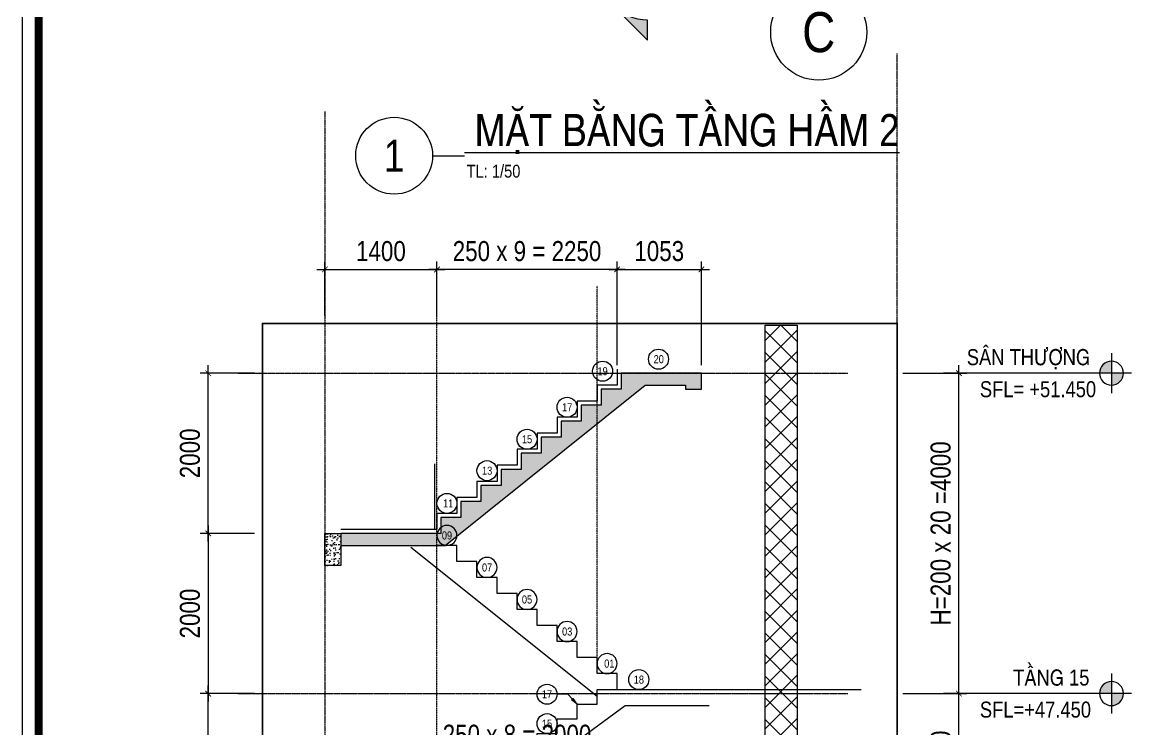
# Model space of a CAD drawing. Header units: millimetres. Extents: x 379264 to 1158416, y -283062 to 356890.
# Drawn here: x 694630 to 701662, y -19380 to -14967 of the extents above; entities that cross this region are included whole.
import ezdxf
from ezdxf.enums import TextEntityAlignment as Align

# ---------------------------------------------------------------- set-up
doc = ezdxf.new("R2010")
doc.units = ezdxf.units.MM
for name, pattern in [('BLOCK A - CHI TIET THANG 2$0$Grid A-F$0$Center101', [13, 10, -1, 1, -1]), ('BLOCK A - CHI TIET THANG 2$0$HIDDEN', [0.375, 0.25, -0.125]), ('CENTER', [2, 1.25, -0.25, 0.25, -0.25]), ('DASHED2', [0.375, 0.25, -0.125])]:
    doc.linetypes.add(name, pattern=pattern)
for name, color, linetype in [('01PM. TEXT A', 3, 'Continuous'), ('02PM. TEXT B', 4, 'Continuous'), ('03PM. TEXT C', 1, 'Continuous'), ('04PM. THIN', 7, 'Continuous'), ('05PM. FRAME', 4, 'Continuous'), ('07PM. WACO', 6, 'Continuous'), ('11PM. DIM', 2, 'Continuous'), ('12PM. GRID', 8, 'CENTER'), ('13PM. HATCH', 8, 'Continuous'), ('BLOCK A - CHI TIET THANG 1$0$Concrete Line', 6, 'Continuous'), ('BLOCK A - CHI TIET THANG 2$0$Concrete Hatch', 218, 'Continuous'), ('BLOCK A - CHI TIET THANG 2$0$Grid Line', 251, 'BLOCK A - CHI TIET THANG 2$0$Grid A-F$0$Center101'), ('BLOCK A - CHI TIET THANG 2$0$Hatch vat lieu', 252, 'Continuous'), ('BLOCK A - CHI TIET THANG 2$0$Ky hieu Truc', 1, 'Continuous'), ('BLOCK A - CHI TIET THANG 2$0$Number Step', 94, 'Continuous')]:
    doc.layers.add(name, color=color, linetype=linetype)
doc.styles.add('[PMDC2013]STYLE', font='arial.ttf', dxfattribs={"width": 0.8})
doc.styles.add('BLOCK A - CHI TIET THANG 1$0$VNI-HelveC', font='VHELVCN_0.TTF')
doc.styles.add('BLOCK A - CHI TIET THANG 2$0$$0$Title Block Bold', font='VHELVEB_0.TTF')
doc.styles.add('BLOCK A - CHI TIET THANG 2$0$VNI-HelveC', font='VHELVCN_0.TTF')
doc.styles.add('BLOCK A - CHI TIET THANG 2$0$VNI-HelveCB', font='VHELVCB_0.TTF')
doc.dimstyles.new('BLOCK A - CHI TIET THANG 1$0$Dim 50 (A1-A2)', dxfattribs={"dimscale": 50, "dimtxt": 2.5, "dimasz": 0.7, "dimexe": 1, "dimexo": 1, "dimgap": 1, "dimtad": 1, "dimdec": 0, "dimzin": 12, "dimdsep": 46, "dimtxsty": '[PMDC2013]STYLE', "dimblk": 'ARCHTICK', "dimcen": 0, "dimdle": 1, "dimclrd": 2, "dimclre": 2, "dimclrt": 4, "dimadec": 0, "dimazin": 0, "dimtfac": 1, "dimtdec": 0, "dimtix": 1, "dimtmove": 2, "dimatfit": 3, "dimldrblk": 'ARCHTICK', "dimfxl": 1, "dimtolj": 1, "dimtzin": 0, "dimarcsym": 0})
doc.dimstyles.new('BLOCK A - CHI TIET THANG 2$0$Dim 50 (A1-A2)', dxfattribs={"dimscale": 50, "dimtxt": 2, "dimasz": 0.7, "dimexe": 0, "dimexo": 1, "dimgap": 1, "dimtad": 1, "dimdec": 0, "dimzin": 12, "dimdsep": 46, "dimtxsty": 'BLOCK A - CHI TIET THANG 2$0$VNI-HelveC', "dimblk": 'BLOCK A - CHI TIET THANG 2$0$_Dot', "dimcen": 1, "dimclrd": 256, "dimclre": 256, "dimclrt": 3, "dimadec": 0, "dimazin": 0, "dimtfac": 1, "dimtdec": 0, "dimtix": 1, "dimtmove": 2, "dimatfit": 3, "dimldrblk": 'BLOCK A - CHI TIET THANG 2$0$HTT Arrow 30', "dimfxl": 1, "dimtfill": 1, "dimtolj": 1, "dimtzin": 0, "dimarcsym": 0})
pattern_1 = [(82.5, (-17326.212, 46927.512), (-26.8036012, 25.1065117), [0, -28.956, 0, -32.385, 0, -30.95625]), (52.5, (-17326.21, 46927.51), (-14.1758196, 61.854964), [0, -15.621, 0, -26.0985, 0, -10.00125]), (12.5, (-17342.78, 46910.943), (41.872487, 42.0249234), [0, -9.525, 0, -34.29, 0, -44.7675]), (2.5, (-17342.78, 46910.943), (28.6710832, 52.3163086), [0, -4.7625, 0, -22.479, 0, -25.7175])]

# ---------------------------------------------------------------- blocks, each defined once
blk = doc.blocks.new('BLOCK A - CHI TIET THANG 2$0$HTT-Title')
at = {"lineweight": -2}
blk.add_line((6, 0), (11, 0), dxfattribs=at)
at = {"linetype": 'ByBlock', "lineweight": -2}
blk.add_circle((0, 0), 6, dxfattribs=at)
at = {"linetype": 'ByBlock', "lineweight": -2, "style": 'BLOCK A - CHI TIET THANG 2$0$VNI-HelveCB'}
blk.add_attdef('DWG.NAME', text='', height=5, dxfattribs=at).set_placement((11, 0), align=Align.BOTTOM_LEFT)
blk.add_attdef('NUMBER', text='', height=5, dxfattribs=at).set_placement((0, 0), align=Align.MIDDLE_CENTER)
at = {"linetype": 'ByBlock', "lineweight": -2, "style": 'BLOCK A - CHI TIET THANG 2$0$VNI-HelveC'}
blk.add_attdef('SCALE', text='', height=2, dxfattribs=at).set_placement((11.32, -1.41), align=Align.TOP_LEFT)
blk = doc.blocks.new('_ArchTick')
at = {"color": 0, "linetype": 'ByBlock', "const_width": 0.15}
blk.add_lwpolyline([(-0.5, -0.5), (0.5, 0.5)], dxfattribs=at)
blk = doc.blocks.new('*D495')
at = {"layer": '11PM. DIM', "color": 2, "lineweight": -2, "transparency": 16777216}
for p, q in [((700128.4, -17156), (700528.4, -17156)), ((700478.4, -19206), (700478.4, -17106)), ((700128.4, -19156), (700528.4, -19156))]:
    blk.add_line(p, q, dxfattribs=at)
at = {"layer": 'Defpoints', "color": 0, "transparency": 16777216}
for p in [(700078.4, -17156), (700478.4, -17156), (700078.4, -19156)]:
    blk.add_point(p, dxfattribs=at)
at = {"layer": '11PM. DIM', "color": 2, "lineweight": -2, "transparency": 16777216, "xscale": 35, "yscale": 35, "zscale": 35}
for p, rotation in [((700478.4, -17156), 90), ((700478.4, -19156), 270)]:
    blk.add_blockref('_ArchTick', p, dxfattribs=dict(at, rotation=rotation))
at = {"layer": '11PM. DIM', "color": 4, "transparency": 16777216, "insert": (700364.6, -18156), "char_height": 125, "attachment_point": 5, "rotation": 90, "style": '[PMDC2013]STYLE'}
blk.add_mtext('\\A1;H=200 x 20 =4000', dxfattribs=at)
blk = doc.blocks.new('BLOCK A - CHI TIET THANG 1$0$Level')
at = {"linetype": 'ByBlock'}
h = blk.add_hatch(color=0, dxfattribs=at)
h.paths.add_polyline_path([(0, 1.5), (0, 0), (1.5, 0, 0.414214)])
h.paths.add_polyline_path([(0, 0), (-1.5, 0, 0.414214), (0, -1.5)])
at = {"color": 0, "linetype": 'ByBlock'}
for p, q in [((0, 2.5), (0, -2.5)), ((-2.5, 0), (21, 0))]:
    blk.add_line(p, q, dxfattribs=at)
blk.add_circle((0, 0), 1.5, dxfattribs=at)
at = {"color": 0, "linetype": 'ByBlock', "lineweight": -2, "style": 'BLOCK A - CHI TIET THANG 1$0$VNI-HelveC'}
for tag, p in [('FLOOR', (2.5, 1)), ('LEVEL', (2.5, -3))]:
    blk.add_attdef(tag, p, '', height=2, dxfattribs=at)
blk = doc.blocks.new('*D497')
at = {"layer": '11PM. DIM', "color": 2, "lineweight": -2, "transparency": 16777216}
for p, q in [((700478.4, -20856.2), (700478.4, -19106.2)), ((700254.7, -19156.2), (700528.4, -19156.2)), ((700254.7, -20806.2), (700528.4, -20806.2))]:
    blk.add_line(p, q, dxfattribs=at)
at = {"layer": 'Defpoints', "color": 0, "transparency": 16777216}
for p in [(700204.7, -19156.2), (700478.4, -19156.2), (700204.7, -20806.2)]:
    blk.add_point(p, dxfattribs=at)
at = {"layer": '11PM. DIM', "color": 2, "lineweight": -2, "transparency": 16777216, "xscale": 35, "yscale": 35, "zscale": 35}
for p, rotation in [((700478.4, -19156.2), 90), ((700478.4, -20806.2), 270)]:
    blk.add_blockref('_ArchTick', p, dxfattribs=dict(at, rotation=rotation))
at = {"layer": '11PM. DIM', "color": 4, "transparency": 16777216, "insert": (700364.5, -19981.2), "char_height": 125, "attachment_point": 5, "rotation": 90, "style": '[PMDC2013]STYLE'}
blk.add_mtext('\\A1;H=183 x 18 = 3300', dxfattribs=at)
blk = doc.blocks.new('*D498')
at = {"layer": '11PM. DIM', "color": 2, "lineweight": -2, "transparency": 16777216}
for p, q in [((696468.4, -16508.3), (697268.5, -16508.3)), ((696518.4, -16796.5), (696518.4, -16458.3)), ((697218.5, -16796.5), (697218.5, -16458.3))]:
    blk.add_line(p, q, dxfattribs=at)
at = {"layer": 'Defpoints', "color": 0, "transparency": 16777216}
for p in [(697218.5, -16508.3), (696518.4, -16846.5), (697218.5, -16846.5)]:
    blk.add_point(p, dxfattribs=at)
at = {"layer": '11PM. DIM', "color": 2, "lineweight": -2, "transparency": 16777216, "xscale": 35, "yscale": 35, "zscale": 35, "rotation": 180}
blk.add_blockref('_ArchTick', (696518.4, -16508.3), dxfattribs=at)
at = {"layer": '11PM. DIM', "color": 2, "lineweight": -2, "transparency": 16777216, "xscale": 35, "yscale": 35, "zscale": 35}
blk.add_blockref('_ArchTick', (697218.5, -16508.3), dxfattribs=at)
at = {"layer": '11PM. DIM', "color": 4, "transparency": 16777216, "insert": (696868.4, -16394.5), "char_height": 125, "attachment_point": 5, "style": '[PMDC2013]STYLE'}
blk.add_mtext('\\A1;1400', dxfattribs=at)
blk = doc.blocks.new('*D499')
at = {"layer": '11PM. DIM', "color": 2, "lineweight": -2, "transparency": 16777216}
for p, q in [((698393.4, -16508.3), (697168.5, -16508.3)), ((697218.5, -16796.5), (697218.5, -16458.3)), ((698343.4, -17106.1), (698343.4, -16458.3))]:
    blk.add_line(p, q, dxfattribs=at)
at = {"layer": 'Defpoints', "color": 0, "transparency": 16777216}
for p in [(697218.5, -16508.3), (697218.5, -16846.5), (698343.4, -17156.1)]:
    blk.add_point(p, dxfattribs=at)
at = {"layer": '11PM. DIM', "color": 2, "lineweight": -2, "transparency": 16777216, "xscale": 35, "yscale": 35, "zscale": 35, "rotation": 180}
blk.add_blockref('_ArchTick', (697218.5, -16508.3), dxfattribs=at)
at = {"layer": '11PM. DIM', "color": 2, "lineweight": -2, "transparency": 16777216, "xscale": 35, "yscale": 35, "zscale": 35}
blk.add_blockref('_ArchTick', (698343.4, -16508.3), dxfattribs=at)
at = {"layer": '11PM. DIM', "color": 4, "transparency": 16777216, "insert": (697780.9, -16394.5), "char_height": 125, "attachment_point": 5, "style": '[PMDC2013]STYLE'}
blk.add_mtext('\\A1;250 x 9 = 2250', dxfattribs=at)
blk = doc.blocks.new('*D500')
at = {"layer": '11PM. DIM', "color": 2, "lineweight": -2, "transparency": 16777216}
for p, q in [((698293.4, -16508.3), (698920, -16508.3)), ((698343.4, -16796.5), (698343.4, -16458.3)), ((698870, -17106.2), (698870, -16458.3))]:
    blk.add_line(p, q, dxfattribs=at)
at = {"layer": 'Defpoints', "color": 0, "transparency": 16777216}
for p in [(698870, -16508.3), (698343.4, -16846.5), (698870, -17156.2)]:
    blk.add_point(p, dxfattribs=at)
at = {"layer": '11PM. DIM', "color": 2, "lineweight": -2, "transparency": 16777216, "xscale": 35, "yscale": 35, "zscale": 35, "rotation": 180}
blk.add_blockref('_ArchTick', (698343.4, -16508.3), dxfattribs=at)
at = {"layer": '11PM. DIM', "color": 2, "lineweight": -2, "transparency": 16777216, "xscale": 35, "yscale": 35, "zscale": 35}
blk.add_blockref('_ArchTick', (698870, -16508.3), dxfattribs=at)
at = {"layer": '11PM. DIM', "color": 4, "transparency": 16777216, "insert": (698606.7, -16394.4), "char_height": 125, "attachment_point": 5, "style": '[PMDC2013]STYLE'}
blk.add_mtext('\\A1;1053', dxfattribs=at)
blk = doc.blocks.new('*D501')
at = {"layer": '11PM. DIM', "color": 2, "lineweight": -2, "transparency": 16777216}
for p, q in [((697218.4, -19771.1), (697218.4, -19477.4)), ((698218.4, -19771.1), (698218.4, -19477.4)), ((697218.4, -19527.4), (697183.4, -19527.4)), ((698218.4, -19527.4), (697218.4, -19527.4)), ((698218.4, -19527.4), (698253.4, -19527.4))]:
    blk.add_line(p, q, dxfattribs=at)
at = {"layer": 'Defpoints', "color": 0, "transparency": 16777216}
for p in [(697218.4, -19527.4), (697218.4, -19821.1), (698218.4, -19821.1)]:
    blk.add_point(p, dxfattribs=at)
at = {"layer": '11PM. DIM', "color": 2, "lineweight": -2, "transparency": 16777216, "xscale": 35, "yscale": 35, "zscale": 35}
blk.add_blockref('_ArchTick', (697218.4, -19527.4), dxfattribs=at)
at = {"layer": '11PM. DIM', "color": 2, "lineweight": -2, "transparency": 16777216, "xscale": 35, "yscale": 35, "zscale": 35, "rotation": 180}
blk.add_blockref('_ArchTick', (698218.4, -19527.4), dxfattribs=at)
at = {"layer": '11PM. DIM', "color": 4, "transparency": 16777216, "insert": (697718.4, -19413.6), "char_height": 125, "attachment_point": 5, "style": '[PMDC2013]STYLE'}
blk.add_mtext('\\A1;250 x 8 = 2000', dxfattribs=at)
blk = doc.blocks.new('*D515')
at = {"layer": '11PM. DIM', "color": 2, "lineweight": -2, "transparency": 16777216}
for p, q in [((695789.9, -20031.4), (695789.8, -19106.4)), ((696078, -19156.4), (695739.8, -19156.4)), ((696078.1, -19981.4), (695739.9, -19981.4))]:
    blk.add_line(p, q, dxfattribs=at)
at = {"layer": 'Defpoints', "color": 0, "transparency": 16777216}
for p in [(695789.8, -19156.4), (696128, -19156.3), (696128.1, -19981.4)]:
    blk.add_point(p, dxfattribs=at)
at = {"layer": '11PM. DIM', "color": 2, "lineweight": -2, "transparency": 16777216, "xscale": 35, "yscale": 35, "zscale": 35}
for p, rotation in [((695789.8, -19156.4), 90.00763280312115), ((695789.9, -19981.4), 270.0076328031212)]:
    blk.add_blockref('_ArchTick', p, dxfattribs=dict(at, rotation=rotation))
at = {"layer": '11PM. DIM', "color": 4, "transparency": 16777216, "insert": (695676, -19568.9), "char_height": 125, "attachment_point": 5, "rotation": 90.00763, "style": '[PMDC2013]STYLE'}
blk.add_mtext('\\A1;1650', dxfattribs=at)
blk = doc.blocks.new('*D521')
at = {"layer": '11PM. DIM', "color": 2, "lineweight": -2, "transparency": 16777216}
for p, q in [((696077.8, -17156.2), (695739.6, -17156.3)), ((695789.8, -18206.4), (695789.6, -17106.3)), ((696078, -18156.4), (695739.8, -18156.4))]:
    blk.add_line(p, q, dxfattribs=at)
at = {"layer": 'Defpoints', "color": 0, "transparency": 16777216}
for p in [(695789.6, -17156.3), (696127.8, -17156.2), (696128, -18156.4)]:
    blk.add_point(p, dxfattribs=at)
at = {"layer": '11PM. DIM', "color": 2, "lineweight": -2, "transparency": 16777216, "xscale": 35, "yscale": 35, "zscale": 35}
for p, rotation in [((695789.6, -17156.3), 90.00763280312115), ((695789.8, -18156.4), 270.0076328031212)]:
    blk.add_blockref('_ArchTick', p, dxfattribs=dict(at, rotation=rotation))
at = {"layer": '11PM. DIM', "color": 4, "transparency": 16777216, "insert": (695675.9, -17656.4), "char_height": 125, "attachment_point": 5, "rotation": 90.00763, "style": '[PMDC2013]STYLE'}
blk.add_mtext('\\A1;2000', dxfattribs=at)
blk = doc.blocks.new('*D522')
at = {"layer": '11PM. DIM', "color": 2, "lineweight": -2, "transparency": 16777216}
for p, q in [((695789.8, -18106.4), (695789.9, -19206.4)), ((696078, -18156.4), (695739.8, -18156.4)), ((696078.1, -19156.3), (695739.9, -19156.4))]:
    blk.add_line(p, q, dxfattribs=at)
at = {"layer": 'Defpoints', "color": 0, "transparency": 16777216}
for p in [(696128, -18156.4), (695789.9, -19156.4), (696128.1, -19156.3)]:
    blk.add_point(p, dxfattribs=at)
at = {"layer": '11PM. DIM', "color": 2, "lineweight": -2, "transparency": 16777216, "xscale": 35, "yscale": 35, "zscale": 35}
for p, rotation in [((695789.8, -18156.4), 90.00763280312115), ((695789.9, -19156.4), 270.0076328031212)]:
    blk.add_blockref('_ArchTick', p, dxfattribs=dict(at, rotation=rotation))
at = {"layer": '11PM. DIM', "color": 4, "transparency": 16777216, "insert": (695676, -18656.4), "char_height": 125, "attachment_point": 5, "rotation": 90.00763, "style": '[PMDC2013]STYLE'}
blk.add_mtext('\\A1;2000', dxfattribs=at)
blk = doc.blocks.new('CHG_XX_Khung ten')
blk.add_lwpolyline([(15, 579), (826, 579), (826, 15), (15, 15)], close=True)
at = {"color": 4, "linetype": 'Continuous', "const_width": 1}
blk.add_lwpolyline([(17, 577), (824, 577), (824, 17), (17, 17)], close=True, dxfattribs=at)
blk = doc.blocks.new('*U1663')
h = blk.add_hatch(color=256)
edge = h.paths.add_edge_path()
edge.add_line((0, 600), (0, 849))
edge.add_line((0, 849), (-849, 0))
edge.add_line((-849, 0), (0, -849))
edge.add_line((0, -849), (0, -600))
edge.add_arc((0, 0), 600, 90, 270, ccw=False)
blk.add_lwpolyline([(0, 600), (0, 849), (-849, 0), (0, -849), (0, -600, -1)], format="xyb", close=True)
at = {"style": 'BLOCK A - CHI TIET THANG 2$0$$0$Title Block Bold', "flags": 8}
blk.add_attdef('VIEWNUMBER', text='', height=300, dxfattribs=at).set_placement((0, 0), align=Align.BOTTOM_CENTER)
blk.add_attdef('DRAWINGREFERENCE', text='', height=250, dxfattribs=at).set_placement((0, -120), align=Align.TOP_CENTER)
blk = doc.blocks.new('BLOCK A - CHI TIET THANG 2$0$HTT-Grid')
at = {"layer": '05PM. FRAME', "linetype": 'ByBlock', "lineweight": -2}
blk.add_line((0, -2.5), (0, 0), dxfattribs=at)
blk.add_circle((0, -8.5), 6, dxfattribs=at)
at = {"layer": '03PM. TEXT C', "linetype": 'ByBlock', "lineweight": -2, "style": 'BLOCK A - CHI TIET THANG 2$0$VNI-HelveC'}
blk.add_attdef('GRID', text='', height=5, dxfattribs=at).set_placement((0, -8.5), align=Align.MIDDLE)
blk = doc.blocks.new('ArchStaireCT-2')
at = {"layer": '07PM. WACO', "xscale": 0.5, "yscale": 0.5, "zscale": 0.5}
blk.add_blockref('*U1663', (-1069.6, -1087.9), dxfattribs=at)
at = {"layer": 'BLOCK A - CHI TIET THANG 2$0$Ky hieu Truc'}
ref = blk.add_blockref('BLOCK A - CHI TIET THANG 2$0$HTT-Grid', (0, -1038.2), dxfattribs=dict(at, xscale=50, yscale=50, zscale=50))
ref.add_attrib('GRID', 'C', dxfattribs={"layer": '0', "linetype": 'ByBlock', "lineweight": -2, "height": 250, "style": 'BLOCK A - CHI TIET THANG 2$0$VNI-HelveC'}).set_placement((0, -1463.2), align=Align.MIDDLE)
blk = doc.blocks.new('BLOCK A - CHI TIET THANG 2$0$Number Step')
at = {"color": 0, "linetype": 'ByBlock'}
blk.add_circle((0, 0), 2.5, dxfattribs=at)
at = {"color": 0, "linetype": 'ByBlock', "lineweight": -2, "style": 'BLOCK A - CHI TIET THANG 2$0$VNI-HelveCB'}
blk.add_attdef('TEXT', text='', height=2, dxfattribs=at).set_placement((0, 0), align=Align.MIDDLE)
blk = doc.blocks.new('BLOCK A - CHI TIET THANG 2$0$_Dot')
at = {"color": 0, "linetype": 'ByBlock', "lineweight": -2}
blk.add_line((-0.5, 0), (-1, 0), dxfattribs=at)
at = {"color": 0, "linetype": 'ByBlock', "const_width": 0.5}
blk.add_lwpolyline([(-0.25, 0, 1), (0.25, 0, 1)], format="xyb", close=True, dxfattribs=at)
blk = doc.blocks.new('BLOCK A - CHI TIET THANG 2$0$HTT Arrow 30')
blk.add_hatch(color=256).paths.add_polyline_path([(-2.5, 0.375), (-2.5, -0.375), (0, 0)])
at = {"color": 0, "linetype": 'ByBlock', "lineweight": -2}
for p, q in [((0, 0), (-2.5, 0.375)), ((-2.5, -0.375), (-2.5, 0.375)), ((0, 0), (-2.5, -0.375))]:
    blk.add_line(p, q, dxfattribs=at)
blk = doc.blocks.new('BLOCK A - CHI TIET THANG 2$0$MC THANG 3-20')
at = {"layer": '13PM. HATCH'}
h = blk.add_hatch(dxfattribs=at)
h.set_pattern_fill('AR-SAND', color=256, scale=1.5, angle=45, style=0)
h.set_pattern_definition([(82.5, (-515066.614, -8946.594), (-53.607202, 50.2130234), [0, -57.912, 0, -64.77, 0, -61.9125]), (52.5, (-515066.61, -8946.59), (-28.35164, 123.709928), [0, -31.242, 0, -52.197, 0, -20.0025]), (12.5, (-515099.75, -8979.73), (83.744974, 84.049847), [0, -19.05, 0, -68.58, 0, -89.535]), (2.5, (-515099.75, -8979.73), (57.342166, 104.632617), [0, -9.525, 0, -44.958, 0, -51.435])])
h.paths.add_polyline_path([(0, 1450), (851, 1450), (3101, -200), (4600, -200), (4600, -50), (3150, -50), (3150, 133), (2900, 133), (2900, 317), (2650, 317), (2650, 500), (2400, 500), (2400, 683), (2150, 683), (2150, 867), (1900, 867), (1900, 1050), (1650, 1050), (1650, 1233), (1400, 1233), (1400, 1417), (1150, 1417), (1150, 1600), (0, 1600)])
at = {"layer": '05PM. FRAME', "ltscale": 0.25}
blk.add_lwpolyline([(0, 1450), (851, 1450), (3101, -200), (4600, -200), (4600, -50), (3150, -50), (3150, 133), (2900, 133), (2900, 317), (2650, 317), (2650, 500), (2400, 500), (2400, 683), (2150, 683), (2150, 867), (1900, 867), (1900, 1050), (1650, 1050), (1650, 1233), (1400, 1233), (1400, 1417), (1150, 1417), (1150, 1600), (0, 1600)], close=True, dxfattribs=at)
at = {"layer": '13PM. HATCH'}
for points in [[(1200, 1650), (1200, 1833), (1450, 1833), (1450, 2017), (1700, 2017), (1700, 2200), (1950, 2200), (1950, 2383), (2200, 2383), (2200, 2567), (2450, 2567), (2450, 2750), (2700, 2750), (2700, 2933), (2950, 2933), (2950, 3117), (3200, 3117), (3200, 3300), (6500, 3300)], [(1322, 1467), (3549, 3100), (4599, 3100)], [(6500, 0), (3200, 0), (3200, 183), (2950, 183), (2950, 367), (2700, 367), (2700, 550), (2450, 550), (2450, 733), (2200, 733), (2200, 917), (1950, 917), (1950, 1100), (1700, 1100), (1700, 1283), (1450, 1283), (1450, 1467), (1200, 1467), (1200, 1650), (0, 1650)]]:
    blk.add_lwpolyline(points, dxfattribs=at)
at = {"layer": 'BLOCK A - CHI TIET THANG 2$0$Number Step'}
ref = blk.add_blockref('BLOCK A - CHI TIET THANG 2$0$Number Step', (3721, 3425), dxfattribs=dict(at, xscale=50.00000000000009, yscale=50.00000000000009, zscale=50.00000000000009))
ref.add_attrib('TEXT', '18', dxfattribs={"layer": '0', "color": 0, "linetype": 'ByBlock', "lineweight": -2, "height": 100, "style": 'BLOCK A - CHI TIET THANG 2$0$VNI-HelveCB'}).set_placement((3722, 3425), align=Align.MIDDLE)
ref = blk.add_blockref('BLOCK A - CHI TIET THANG 2$0$Number Step', (2575, 3242), dxfattribs=dict(at, xscale=50.00000000000009, yscale=50.00000000000009, zscale=50.00000000000009))
ref.add_attrib('TEXT', '17', dxfattribs={"layer": '0', "color": 0, "linetype": 'ByBlock', "lineweight": -2, "height": 100, "style": 'BLOCK A - CHI TIET THANG 2$0$VNI-HelveCB'}).set_placement((2574, 3242), align=Align.MIDDLE)
at = {"layer": 'BLOCK A - CHI TIET THANG 2$0$Number Step', "xscale": 50.00000000000009, "yscale": 50.00000000000009, "zscale": 50.00000000000009}
blk.add_blockref('BLOCK A - CHI TIET THANG 2$0$Number Step', (2575, 2875), dxfattribs=at).add_auto_attribs({'TEXT': '15'})
at = {"layer": 'BLOCK A - CHI TIET THANG 2$0$Number Step'}
ref = blk.add_blockref('BLOCK A - CHI TIET THANG 2$0$Number Step', (2075, 2508), dxfattribs=dict(at, xscale=50.00000000000009, yscale=50.00000000000009, zscale=50.00000000000009))
ref.add_attrib('TEXT', '13', dxfattribs={"layer": '0', "color": 0, "linetype": 'ByBlock', "lineweight": -2, "height": 100, "style": 'BLOCK A - CHI TIET THANG 2$0$VNI-HelveCB'}).set_placement((2074, 2508), align=Align.MIDDLE)
ref = blk.add_blockref('BLOCK A - CHI TIET THANG 2$0$Number Step', (1575, 2142), dxfattribs=dict(at, xscale=50.00000000000009, yscale=50.00000000000009, zscale=50.00000000000009))
ref.add_attrib('TEXT', '11', dxfattribs={"layer": '0', "color": 0, "linetype": 'ByBlock', "lineweight": -2, "height": 100, "style": 'BLOCK A - CHI TIET THANG 2$0$VNI-HelveCB'}).set_placement((1561, 2142), align=Align.MIDDLE)
ref = blk.add_blockref('BLOCK A - CHI TIET THANG 2$0$Number Step', (1075, 1775), dxfattribs=dict(at, xscale=-50.00000000000009, yscale=50.00000000000009, zscale=50.00000000000001))
ref.add_attrib('TEXT', '09', dxfattribs={"layer": '0', "color": 0, "linetype": 'ByBlock', "lineweight": -2, "height": 100, "style": 'BLOCK A - CHI TIET THANG 2$0$VNI-HelveCB'}).set_placement((1075, 1775), align=Align.MIDDLE)
ref = blk.add_blockref('BLOCK A - CHI TIET THANG 2$0$Number Step', (1575, 1408), dxfattribs=dict(at, xscale=-50.00000000000009, yscale=50.00000000000009, zscale=50.00000000000001))
ref.add_attrib('TEXT', '07', dxfattribs={"layer": '0', "color": 0, "linetype": 'ByBlock', "lineweight": -2, "height": 100, "style": 'BLOCK A - CHI TIET THANG 2$0$VNI-HelveCB'}).set_placement((1575, 1408), align=Align.MIDDLE)
ref = blk.add_blockref('BLOCK A - CHI TIET THANG 2$0$Number Step', (2075, 1042), dxfattribs=dict(at, xscale=-50.00000000000009, yscale=50.00000000000009, zscale=50.00000000000001))
ref.add_attrib('TEXT', '05', dxfattribs={"layer": '0', "color": 0, "linetype": 'ByBlock', "lineweight": -2, "height": 100, "style": 'BLOCK A - CHI TIET THANG 2$0$VNI-HelveCB'}).set_placement((2075, 1042), align=Align.MIDDLE)
ref = blk.add_blockref('BLOCK A - CHI TIET THANG 2$0$Number Step', (2575, 675), dxfattribs=dict(at, xscale=-50.00000000000009, yscale=50.00000000000009, zscale=50.00000000000001))
ref.add_attrib('TEXT', '03', dxfattribs={"layer": '0', "color": 0, "linetype": 'ByBlock', "lineweight": -2, "height": 100, "style": 'BLOCK A - CHI TIET THANG 2$0$VNI-HelveCB'}).set_placement((2575, 675), align=Align.MIDDLE)
ref = blk.add_blockref('BLOCK A - CHI TIET THANG 2$0$Number Step', (3075, 308), dxfattribs=dict(at, xscale=-50.00000000000009, yscale=50.00000000000009, zscale=50.00000000000001))
ref.add_attrib('TEXT', '01', dxfattribs={"layer": '0', "color": 0, "linetype": 'ByBlock', "lineweight": -2, "height": 100, "style": 'BLOCK A - CHI TIET THANG 2$0$VNI-HelveCB'}).set_placement((3075, 308), align=Align.MIDDLE)
blk.add_leader([(2950, 3117), (2834, 3242), (2700, 3242)], dimstyle='BLOCK A - CHI TIET THANG 2$0$Dim 50 (A1-A2)', override={"dimgap": 1, "dimtad": 0}, dxfattribs=at)

msp = doc.modelspace()

# ---------------------------------------------------------------- linework, layer by layer
at = {"linetype": 'BLOCK A - CHI TIET THANG 2$0$HIDDEN', "ltscale": 10, "const_width": 10}
msp.add_lwpolyline([(696128.45, -20297.96), (700093.38, -20297.96), (700093.38, -16846.49), (696128.45, -16846.49)], close=True, dxfattribs=at)
at = {"layer": '12PM. GRID', "linetype": 'DASHED2', "ltscale": 3}
for p, q in [((697218.33, -28628.67), (697218.46, -16610.17)), ((698218.48, -19031.36), (698217.98, -16610.17))]:
    msp.add_line(p, q, dxfattribs=at)
at = {"layer": '12PM. GRID', "ltscale": 3}
for p, q in [((695977.14, -17156.24), (699785.22, -17155.97)), ((695977.14, -19156.36), (699785.22, -19156.09))]:
    msp.add_line(p, q, dxfattribs=at)
at = {"layer": '13PM. HATCH'}
msp.add_lwpolyline([(698218.48, -19131.36), (699482.49, -19131.36)], dxfattribs=at)

# ---------------------------------------------------------------- block references
at = {"layer": '01PM. TEXT A'}
ref = msp.add_blockref('BLOCK A - CHI TIET THANG 2$0$HTT-Title', (696950.74, -15798.53), dxfattribs=dict(at, xscale=40, yscale=40, zscale=40))
ref.add_attrib('NUMBER', '1', dxfattribs={"layer": '0', "color": 0, "linetype": 'ByBlock', "lineweight": -2, "height": 200, "style": 'BLOCK A - CHI TIET THANG 2$0$VNI-HelveCB'}).set_placement((696950.74, -15798.53), align=Align.MIDDLE_CENTER)
ref.add_attrib('DWG.NAME', '%%u MAËT BAÈNG TAÀNG HAÀM 2', dxfattribs={"layer": '0', "color": 3, "linetype": 'ByBlock', "lineweight": -2, "height": 200, "style": 'BLOCK A - CHI TIET THANG 2$0$VNI-HelveCB'}).set_placement((697390.74, -15798.53), align=Align.BOTTOM_LEFT)
ref.add_attrib('SCALE', 'TL: 1/50', dxfattribs={"layer": '0', "color": 0, "linetype": 'ByBlock', "lineweight": -2, "height": 80, "style": 'BLOCK A - CHI TIET THANG 2$0$VNI-HelveC'}).set_placement((697403.35, -15855.08), align=Align.TOP_LEFT)
at = {"layer": '02PM. TEXT B'}
ref = msp.add_blockref('BLOCK A - CHI TIET THANG 1$0$Level', (701431.11, -17155.86), dxfattribs=dict(at, xscale=-50, yscale=50, zscale=50))
ref.add_attrib('LEVEL', 'SFL= +51.450', dxfattribs={"layer": '0', "color": 0, "linetype": 'ByBlock', "lineweight": -2, "height": 100, "style": 'BLOCK A - CHI TIET THANG 1$0$VNI-HelveC'}).set_placement((700609.04, -17255.86), align=Align.MIDDLE_LEFT)
ref.add_attrib('FLOOR', '      SAÂN THÖÔÏNG', dxfattribs={"layer": '0', "color": 0, "linetype": 'ByBlock', "lineweight": -2, "height": 100, "style": 'BLOCK A - CHI TIET THANG 1$0$VNI-HelveC'}).set_placement((700817.04, -17055.86), align=Align.MIDDLE_CENTER)
ref = msp.add_blockref('BLOCK A - CHI TIET THANG 1$0$Level', (701431.11, -19155.97), dxfattribs=dict(at, xscale=-50, yscale=50, zscale=50))
ref.add_attrib('LEVEL', 'SFL=+47.450', dxfattribs={"layer": '0', "color": 0, "linetype": 'ByBlock', "lineweight": -2, "height": 100, "style": 'BLOCK A - CHI TIET THANG 1$0$VNI-HelveC'}).set_placement((700609.04, -19255.97), align=Align.MIDDLE_LEFT)
ref.add_attrib('FLOOR', 'TAÀNG 15', dxfattribs={"layer": '0', "color": 0, "linetype": 'ByBlock', "lineweight": -2, "height": 100, "style": 'BLOCK A - CHI TIET THANG 1$0$VNI-HelveC'}).set_placement((700817.04, -19055.97), align=Align.MIDDLE_LEFT)

# ---------------------------------------------------------------- dimensions: what is measured, and where the dimension line sits
at = {"layer": '11PM. DIM'}
for base, p1, p2, text, picture, middle in [((697218.45, -16508.3), (698343.37, -17156.08), (697218.45, -16846.49), '250 x 9 = <>', '*D499', (697780.91, -16394.48)), ((697218.42, -19527.38), (698218.42, -19821.15), (697218.42, -19821.15), '250 x 8 = <>', '*D501', (697718.42, -19413.55))]:
    dim = msp.add_linear_dim(base=base, p1=p1, p2=p2, text=text, dimstyle='BLOCK A - CHI TIET THANG 1$0$Dim 50 (A1-A2)', override={"dimlfac": 2}, dxfattribs=at)
    dim.commit()
    dim.dimension.update_dxf_attribs({"geometry": picture, "text_midpoint": middle})
for base, p1, p2, angle, picture, middle in [((697218.45, -16508.3), (696518.37, -16846.49), (697218.45, -16846.49), 180, '*D498', (696868.41, -16394.48)), ((698869.96, -16508.3), (698343.37, -16846.49), (698869.96, -17156.16), 180, '*D500', (698606.66, -16394.44)), ((695789.63, -17156.28), (696127.97, -18156.36), (696127.82, -17156.23), 270.007633, '*D521', (695675.87, -17656.36)), ((695789.89, -19156.38), (696127.97, -18156.36), (696128.08, -19156.34), 90.007633, '*D522', (695676.01, -18656.41)), ((695789.78, -19156.39), (696128.08, -19981.36), (696127.97, -19156.35), 270.007633, '*D515', (695676.02, -19568.91))]:
    dim = msp.add_linear_dim(base=base, p1=p1, p2=p2, angle=angle, dimstyle='BLOCK A - CHI TIET THANG 1$0$Dim 50 (A1-A2)', override={"dimlfac": 2}, dxfattribs=at)
    dim.commit()
    dim.dimension.update_dxf_attribs({"geometry": picture, "text_midpoint": middle})
for base, p1, p2, text, picture, middle in [((700478.38, -17155.98), (700078.38, -19155.98), (700078.38, -17155.98), 'H=200 x 20 =<>', '*D495', (700364.56, -18155.98)), ((700478.38, -19156.22), (700204.7, -20806.22), (700204.7, -19156.22), 'H=183 x 18 = <>', '*D497', (700364.51, -19981.22))]:
    dim = msp.add_linear_dim(base=base, p1=p1, p2=p2, angle=90, text=text, dimstyle='BLOCK A - CHI TIET THANG 1$0$Dim 50 (A1-A2)', override={"dimlfac": 2}, dxfattribs=at)
    dim.commit()
    dim.dimension.update_dxf_attribs({"geometry": picture, "text_midpoint": middle})

# ---------------------------------------------------------------- next in the draw order: block references
at = {"layer": '04PM. THIN', "xscale": 50, "yscale": 50, "zscale": 50}
msp.add_blockref('CHG_XX_Khung ten', (693879.92, -31152.33), dxfattribs=at)

# ---------------------------------------------------------------- next in the draw order: hatches: boundary and pattern name
at = {"layer": '13PM. HATCH'}
h = msp.add_hatch(dxfattribs=at)
h.set_pattern_fill('ANSI37', color=256, scale=30, angle=180, style=0)
h.set_pattern_definition([(225, (-17326.21, 46927.51), (67.351921, -67.351921), []), (315, (-17326.21, 46927.51), (67.351921, 67.351921), [])])
h.paths.add_polyline_path([(699468.37, -16856.11), (699468.37, -24431.11), (699268.37, -24431.11), (699268.37, -16856.11)])
h = msp.add_hatch(dxfattribs=at)
h.set_pattern_fill('AR-SAND', color=256, scale=0.75, angle=45, style=0)
h.set_pattern_definition(pattern_1)
h.paths.add_polyline_path([(698368.37, -17256.16), (698243.37, -17256.16), (698243.37, -17356.16), (698118.37, -17356.16), (698118.37, -17456.16), (697993.37, -17456.16), (697993.37, -17556.16), (697868.37, -17556.16), (697868.37, -17656.16), (697743.37, -17656.16), (697743.37, -17756.16), (697618.37, -17756.16), (697618.37, -17856.16), (697493.37, -17856.16), (697493.37, -17956.16), (697368.37, -17956.16), (697368.37, -18056.16), (697243.37, -18056.16), (697243.37, -18156.16), (696618.37, -18156.16), (696618.37, -18231.16), (697269.67, -18231.16), (698363.42, -17356.16), (698519.67, -17231.16), (698769.96, -17231.16), (698769.96, -17256.16), (698869.96, -17256.16), (698869.96, -17156.16), (698368.37, -17156.16)])
h = msp.add_hatch(dxfattribs=at)
h.set_pattern_fill('AR-SAND', color=256, scale=0.75, angle=45, style=0)
h.set_pattern_definition(pattern_1)
h.paths.add_polyline_path([(696618.37, -18156.16), (696618.37, -18356.16), (696518.37, -18356.16), (696518.37, -18156.16)])
at = {"layer": 'BLOCK A - CHI TIET THANG 2$0$Concrete Hatch'}
h = msp.add_hatch(dxfattribs=at)
h.set_pattern_fill('CONCRETE', color=256, scale=100, style=0, pattern_type=2)
h.set_pattern_definition([(45, (-17476.2, 46577.5), (-353.5534, 353.5534), []), (45, (-17476.2, 46677.5), (-707.1068, 707.1068), []), (50, (-17476.2, 46577.5), (717.2602, -62.75213), [75, -825]), (355, (-17476.2, 46577.5), (-138.7513, 752.1921), [60, -660]), (100.4514, (-17416.44, 46572.3), (578.5094, 689.43954), [63.7402, -701.1421]), (46.1842, (-17476.2, 46777.5), (1067.241, -165.519), [112.5, -1237.5]), (96.6356, (-17387.3, 46763.7), (934.6627, 974.1179), [95.6103, -1051.713]), (351.1842, (-17476.2, 46777.5), (934.662, 974.1186), [90, -990]), (21, (-17376.2, 46727.5), (596.90705, -402.6189), [75, -825]), (326, (-17376.2, 46727.5), (243.3153, 725.15005), [60, -660]), (71.4514, (-17326.5, 46693.96), (840.2226, 322.5305), [63.7402, -701.1421]), (37.5, (-17476.2, 46577.5), (12.159855, 332.89385), [0, -652, 0, -670, 0, -662.5]), (7.5, (-17476.2, 46577.5), (263.06954, 394.41171), [0, -382, 0, -637, 0, -252.5]), (327.5, (-17699.2, 46577.5), (533.82244, -22.55487), [0, -250, 0, -780, 0, -1035]), (317.5, (-17799.2, 46577.5), (583.18617, 100.10498), [0, -325, 0, -518, 0, -735]), (0, (-17126.2, 46927.5), (0, 1750), [175, -1575]), (0, (-16601.2, 47277.5), (0, 1750), [175, -1575]), (0, (-16951.2, 47977.5), (0, 1750), [175, -700, 175, -700]), (90, (-17126.2, 46927.5), (-1750, 1e-13), [175, -1575]), (90, (-16951.2, 47977.5), (-1750, 1e-13), [175, -1575]), (90, (-16426.2, 47277.5), (-1750, 1e-13), [175, -1575]), (90, (-16076.2, 47802.5), (-1750, 1e-13), [175, -1575]), (135, (-16951.2, 46927.5), (-1750.0327, 2e-13), [247.52, -2227.4]), (135, (-16776.2, 47977.5), (-1750.0327, 2e-13), [247.52, -2227.4]), (45, (-16601.2, 47277.5), (2e-13, 1750.0327), [247.52, -494.97, 247.52, -1484.91]), (0, (-17826.21, 46577.51), (175, 175), [-350, 0])])
h.paths.add_polyline_path([(696618.37, -18156.16), (696618.37, -18356.16), (696518.37, -18356.16), (696518.37, -18156.16)])

# ---------------------------------------------------------------- next in the draw order: linework, layer by layer
at = {"layer": '05PM. FRAME', "ltscale": 0.25}
for points in [[(699468.37, -16856.11), (699468.37, -24431.11), (699268.37, -24431.11), (699268.37, -16856.11)], [(696618.37, -18156.16), (696618.37, -18356.16), (696518.37, -18356.16), (696518.37, -18156.16)]]:
    msp.add_lwpolyline(points, close=True, dxfattribs=at)
for points in [[(698368.37, -17256.16), (698243.37, -17256.16), (698243.37, -17356.16), (698118.37, -17356.16), (698118.37, -17456.16), (697993.37, -17456.16), (697993.37, -17556.16), (697868.37, -17556.16), (697868.37, -17656.16), (697743.37, -17656.16), (697743.37, -17756.16), (697618.37, -17756.16), (697618.37, -17856.16), (697493.37, -17856.16), (697493.37, -17956.16), (697368.37, -17956.16), (697368.37, -18056.16), (697243.37, -18056.16), (697243.37, -18156.16), (696618.37, -18156.16), (696618.37, -18231.16), (697269.67, -18231.16), (698519.67, -17231.16), (698769.96, -17231.16), (698769.96, -17256.16), (698869.96, -17256.16), (698869.96, -17156.16), (698368.37, -17156.16), (698368.37, -17256.16)], [(697054.48, -18241.1), (698218.37, -19172.2)], [(698343.37, -19131.16), (698343.37, -19031.16), (698218.37, -19031.16), (698218.37, -18931.16), (698093.37, -18931.16), (698093.37, -18831.16), (697968.37, -18831.16), (697968.37, -18731.16), (697843.37, -18731.16), (697843.37, -18631.16), (697718.37, -18631.16), (697718.37, -18531.16), (697593.37, -18531.16), (697593.37, -18431.16), (697468.37, -18431.16), (697468.37, -18331.16), (697343.37, -18331.16), (697343.37, -18231.16), (697218.37, -18231.16)]]:
    msp.add_lwpolyline(points, dxfattribs=at)
at = {"layer": '13PM. HATCH'}
msp.add_lwpolyline([(698343.37, -17131.16), (698343.37, -17131.16), (698343.37, -17231.16), (698218.37, -17231.16), (698218.37, -17331.16), (698093.37, -17331.16), (698093.37, -17431.16), (697968.37, -17431.16), (697968.37, -17531.16), (697843.37, -17531.16), (697843.37, -17631.16), (697718.37, -17631.16), (697718.37, -17731.16), (697593.37, -17731.16), (697593.37, -17831.16), (697468.37, -17831.16), (697468.37, -17931.16), (697343.37, -17931.16), (697343.37, -18031.16), (697218.37, -18031.16), (697218.37, -18131.16), (696618.37, -18131.16)], dxfattribs=at)
at = {"layer": 'BLOCK A - CHI TIET THANG 2$0$Grid Line'}
for p, q in [((700093.38, -29333.02), (700093.38, -15159.39)), ((696518.37, -15522.21), (696518.37, -29066.73))]:
    msp.add_line(p, q, dxfattribs=at)
at = {"layer": 'BLOCK A - CHI TIET THANG 2$0$Hatch vat lieu'}
msp.add_lwpolyline([(697205.87, -18131.16), (697205.87, -17721.63)], dxfattribs=at)

# ---------------------------------------------------------------- next in the draw order: block references
at = {"xscale": 0.5, "yscale": 0.5, "zscale": 0.5}
msp.add_blockref('BLOCK A - CHI TIET THANG 2$0$MC THANG 3-20', (696618.37, -20781.16), dxfattribs=at)
at = {"layer": 'BLOCK A - CHI TIET THANG 1$0$Concrete Line'}
msp.add_blockref('ArchStaireCT-2', (699602.6, -13563.71), dxfattribs=at)
at = {"layer": 'BLOCK A - CHI TIET THANG 2$0$Number Step'}
ref = msp.add_blockref('BLOCK A - CHI TIET THANG 2$0$Number Step', (698601.98, -17068.66), dxfattribs=dict(at, xscale=25.00000000000009, yscale=25.00000000000009, zscale=25.00000000000009))
ref.add_attrib('TEXT', '20', dxfattribs={"layer": '0', "color": 0, "linetype": 'ByBlock', "lineweight": -2, "height": 50, "style": 'BLOCK A - CHI TIET THANG 2$0$VNI-HelveCB'}).set_placement((698603.58, -17068.66), align=Align.MIDDLE)
at = {"layer": 'BLOCK A - CHI TIET THANG 2$0$Number Step', "xscale": 25.00000000000009, "yscale": 25.00000000000009, "zscale": 25.00000000000009}
for p, values in [((698252.97, -17143.66), {'TEXT': '19'}), ((697780.87, -17568.66), {'TEXT': '15'})]:
    msp.add_blockref('BLOCK A - CHI TIET THANG 2$0$Number Step', p, dxfattribs=at).add_auto_attribs(values)
at = {"layer": 'BLOCK A - CHI TIET THANG 2$0$Number Step'}
ref = msp.add_blockref('BLOCK A - CHI TIET THANG 2$0$Number Step', (698030.87, -17368.66), dxfattribs=dict(at, xscale=25.00000000000009, yscale=25.00000000000009, zscale=25.00000000000009))
ref.add_attrib('TEXT', '17', dxfattribs={"layer": '0', "color": 0, "linetype": 'ByBlock', "lineweight": -2, "height": 50, "style": 'BLOCK A - CHI TIET THANG 2$0$VNI-HelveCB'}).set_placement((698031.67, -17368.66), align=Align.MIDDLE)
ref = msp.add_blockref('BLOCK A - CHI TIET THANG 2$0$Number Step', (697530.87, -17764.49), dxfattribs=dict(at, xscale=25.00000000000009, yscale=25.00000000000009, zscale=25.00000000000009))
ref.add_attrib('TEXT', '13', dxfattribs={"layer": '0', "color": 0, "linetype": 'ByBlock', "lineweight": -2, "height": 50, "style": 'BLOCK A - CHI TIET THANG 2$0$VNI-HelveCB'}).set_placement((697531.8, -17764.49), align=Align.MIDDLE)
ref = msp.add_blockref('BLOCK A - CHI TIET THANG 2$0$Number Step', (697280.86, -17968.66), dxfattribs=dict(at, xscale=25.00000000000009, yscale=25.00000000000009, zscale=25.00000000000009))
ref.add_attrib('TEXT', '11', dxfattribs={"layer": '0', "color": 0, "linetype": 'ByBlock', "lineweight": -2, "height": 50, "style": 'BLOCK A - CHI TIET THANG 2$0$VNI-HelveCB'}).set_placement((697288.33, -17968.66), align=Align.MIDDLE)
ref = msp.add_blockref('BLOCK A - CHI TIET THANG 2$0$Number Step', (697280.86, -18168.66), dxfattribs=dict(at, xscale=-25.00000000000009, yscale=25.00000000000009, zscale=25.00000000000009))
ref.add_attrib('TEXT', '09', dxfattribs={"layer": '0', "color": 0, "linetype": 'ByBlock', "lineweight": -2, "height": 50, "style": 'BLOCK A - CHI TIET THANG 2$0$VNI-HelveCB'}).set_placement((697281, -18168.66), align=Align.MIDDLE)
ref = msp.add_blockref('BLOCK A - CHI TIET THANG 2$0$Number Step', (697530.86, -18368.66), dxfattribs=dict(at, xscale=-25.00000000000009, yscale=25.00000000000009, zscale=25.00000000000009))
ref.add_attrib('TEXT', '07', dxfattribs={"layer": '0', "color": 0, "linetype": 'ByBlock', "lineweight": -2, "height": 50, "style": 'BLOCK A - CHI TIET THANG 2$0$VNI-HelveCB'}).set_placement((697531.4, -18368.66), align=Align.MIDDLE)
ref = msp.add_blockref('BLOCK A - CHI TIET THANG 2$0$Number Step', (697780.86, -18568.66), dxfattribs=dict(at, xscale=-25.00000000000009, yscale=25.00000000000009, zscale=25.00000000000009))
ref.add_attrib('TEXT', '05', dxfattribs={"layer": '0', "color": 0, "linetype": 'ByBlock', "lineweight": -2, "height": 50, "style": 'BLOCK A - CHI TIET THANG 2$0$VNI-HelveCB'}).set_placement((697780.86, -18568.66), align=Align.MIDDLE)
ref = msp.add_blockref('BLOCK A - CHI TIET THANG 2$0$Number Step', (698030.86, -18768.66), dxfattribs=dict(at, xscale=-25.00000000000009, yscale=25.00000000000009, zscale=25.00000000000009))
ref.add_attrib('TEXT', '03', dxfattribs={"layer": '0', "color": 0, "linetype": 'ByBlock', "lineweight": -2, "height": 50, "style": 'BLOCK A - CHI TIET THANG 2$0$VNI-HelveCB'}).set_placement((698031.66, -18768.66), align=Align.MIDDLE)
ref = msp.add_blockref('BLOCK A - CHI TIET THANG 2$0$Number Step', (698280.87, -18968.66), dxfattribs=dict(at, xscale=-25.00000000000009, yscale=25.00000000000009, zscale=25.00000000000009))
ref.add_attrib('TEXT', '01', dxfattribs={"layer": '0', "color": 0, "linetype": 'ByBlock', "lineweight": -2, "height": 50, "style": 'BLOCK A - CHI TIET THANG 2$0$VNI-HelveCB'}).set_placement((698294.73, -18968.66), align=Align.MIDDLE)

doc.saveas('drawing.dxf')
